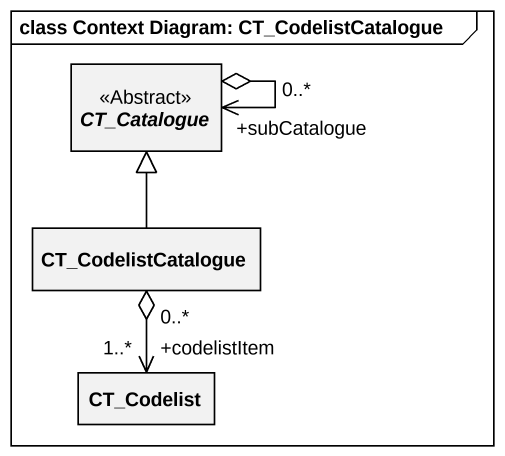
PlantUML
@startuml
mainframe class Context Diagram: CT_CodelistCatalogue
hide circle
hide empty members
abstract class CT_Catalogue <<Abstract>>
class CT_CodelistCatalogue
class CT_Codelist
CT_Catalogue "+subCatalogue\n0..*" <--o CT_Catalogue
CT_CodelistCatalogue -up-|> CT_Catalogue
CT_CodelistCatalogue "0..*" o--> "+codelistItem\n1..*" CT_Codelist
@enduml
